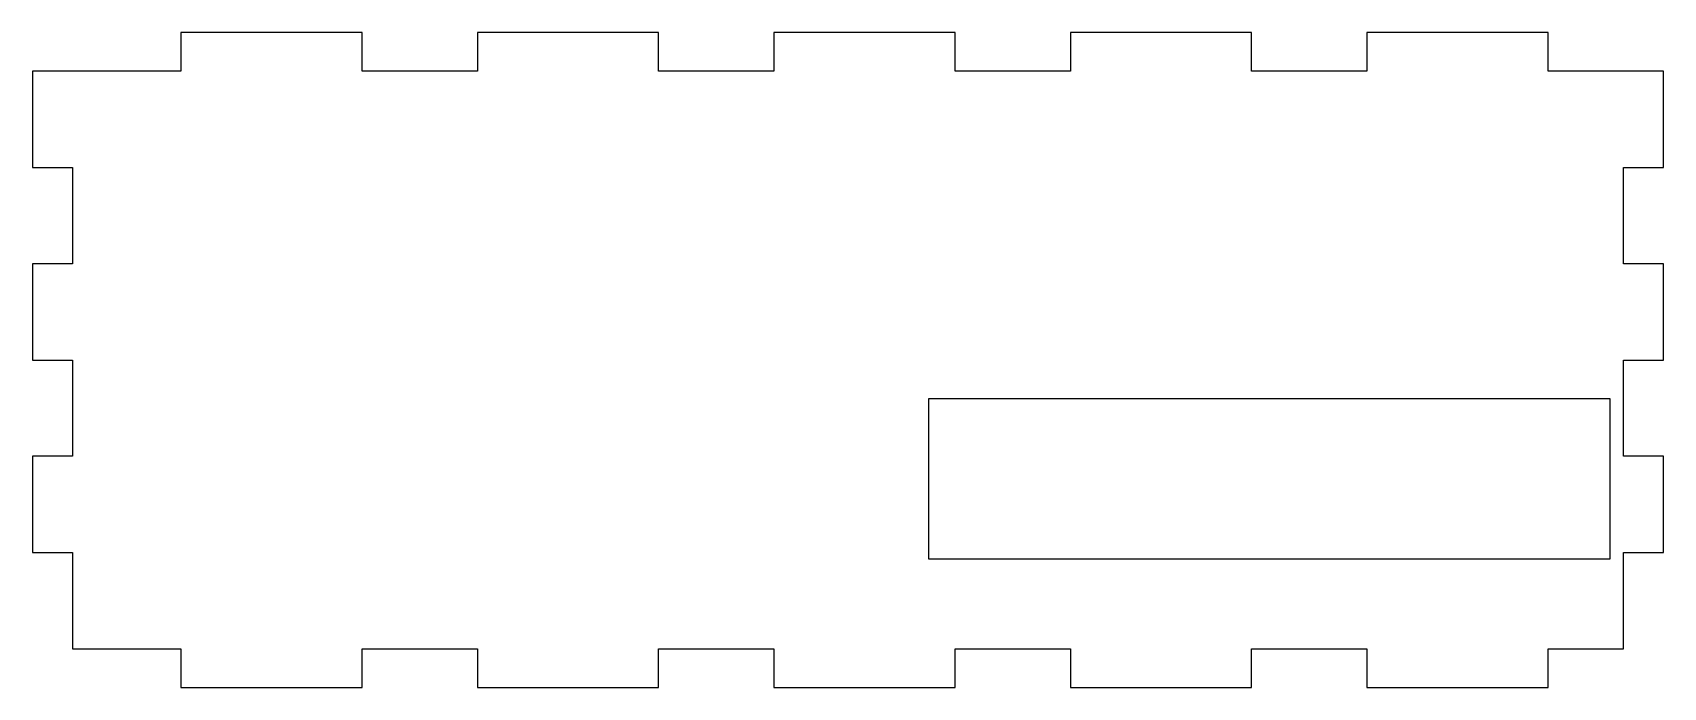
# Model space of a CAD drawing. Header units: metres. Extents: x -4 to 124, y -40 to 11.
import ezdxf

# ---------------------------------------------------------------- set-up
doc = ezdxf.new("R2010")
doc.units = ezdxf.units.M

msp = doc.modelspace()

# ---------------------------------------------------------------- linework, layer by layer
for p, q in [((22.1566, 11), (8.04544, 11)), ((8.04544, 11), (8.04544, 8)), ((22.1566, 8), (22.1566, 11)), ((45.2475, 11), (31.1364, 11)), ((31.1364, 11), (31.1364, 8)), ((45.2475, 8), (45.2475, 11)), ((68.3384, 11), (54.2273, 11)), ((54.2273, 11), (54.2273, 8)), ((68.3384, 8), (68.3384, 11)), ((91.4293, 11), (77.3182, 11)), ((77.3182, 11), (77.3182, 8)), ((91.4293, 8), (91.4293, 11)), ((114.52, 11), (100.409, 11)), ((100.409, 11), (100.409, 8)), ((114.52, 8), (114.52, 11)), ((8.04544, 8), (-3.5, 8)), ((-3.5, 8), (-3.5, 0.5)), ((31.1364, 8), (22.1566, 8)), ((54.2273, 8), (45.2475, 8)), ((77.3182, 8), (68.3384, 8)), ((100.409, 8), (91.4293, 8)), ((123.5, 8), (114.52, 8)), ((123.5, 0.5), (123.5, 8)), ((-3.5, 0.5), (-0.399994, 0.5)), ((-0.399994, 0.5), (-0.399994, -7)), ((120.4, -7), (120.4, 0.5)), ((120.4, 0.5), (123.5, 0.5)), ((-0.399994, -7), (-3.5, -7)), ((-3.5, -7), (-3.5, -14.5)), ((123.5, -7), (120.4, -7)), ((123.5, -14.5), (123.5, -7)), ((-3.5, -14.5), (-0.399994, -14.5)), ((-0.399994, -14.5), (-0.399994, -22)), ((120.4, -22), (120.4, -14.5)), ((120.4, -14.5), (123.5, -14.5)), ((66.29, -30), (66.29, -17.5)), ((66.29, -17.5), (119.33, -17.5)), ((119.33, -17.5), (119.33, -30)), ((-0.399994, -22), (-3.5, -22)), ((-3.5, -22), (-3.5, -29.5)), ((123.5, -22), (120.4, -22)), ((123.5, -29.5), (123.5, -22)), ((-3.5, -29.5), (-0.399994, -29.5)), ((-0.399994, -29.5), (-0.399994, -37)), ((119.33, -30), (66.29, -30)), ((120.4, -37), (120.4, -29.5)), ((120.4, -29.5), (123.5, -29.5)), ((-0.399994, -37), (8.04544, -37)), ((8.04544, -37), (8.04544, -40)), ((22.1566, -40), (22.1566, -37)), ((22.1566, -37), (31.1364, -37)), ((31.1364, -37), (31.1364, -40)), ((45.2475, -40), (45.2475, -37)), ((45.2475, -37), (54.2273, -37)), ((54.2273, -37), (54.2273, -40)), ((68.3384, -40), (68.3384, -37)), ((68.3384, -37), (77.3182, -37)), ((77.3182, -37), (77.3182, -40)), ((91.4293, -40), (91.4293, -37)), ((91.4293, -37), (100.409, -37)), ((100.409, -37), (100.409, -40)), ((114.52, -40), (114.52, -37)), ((114.52, -37), (120.4, -37)), ((8.04544, -40), (22.1566, -40)), ((31.1364, -40), (45.2475, -40)), ((54.2273, -40), (68.3384, -40)), ((77.3182, -40), (91.4293, -40)), ((100.409, -40), (114.52, -40))]:
    msp.add_line(p, q)

doc.saveas('drawing.dxf')
